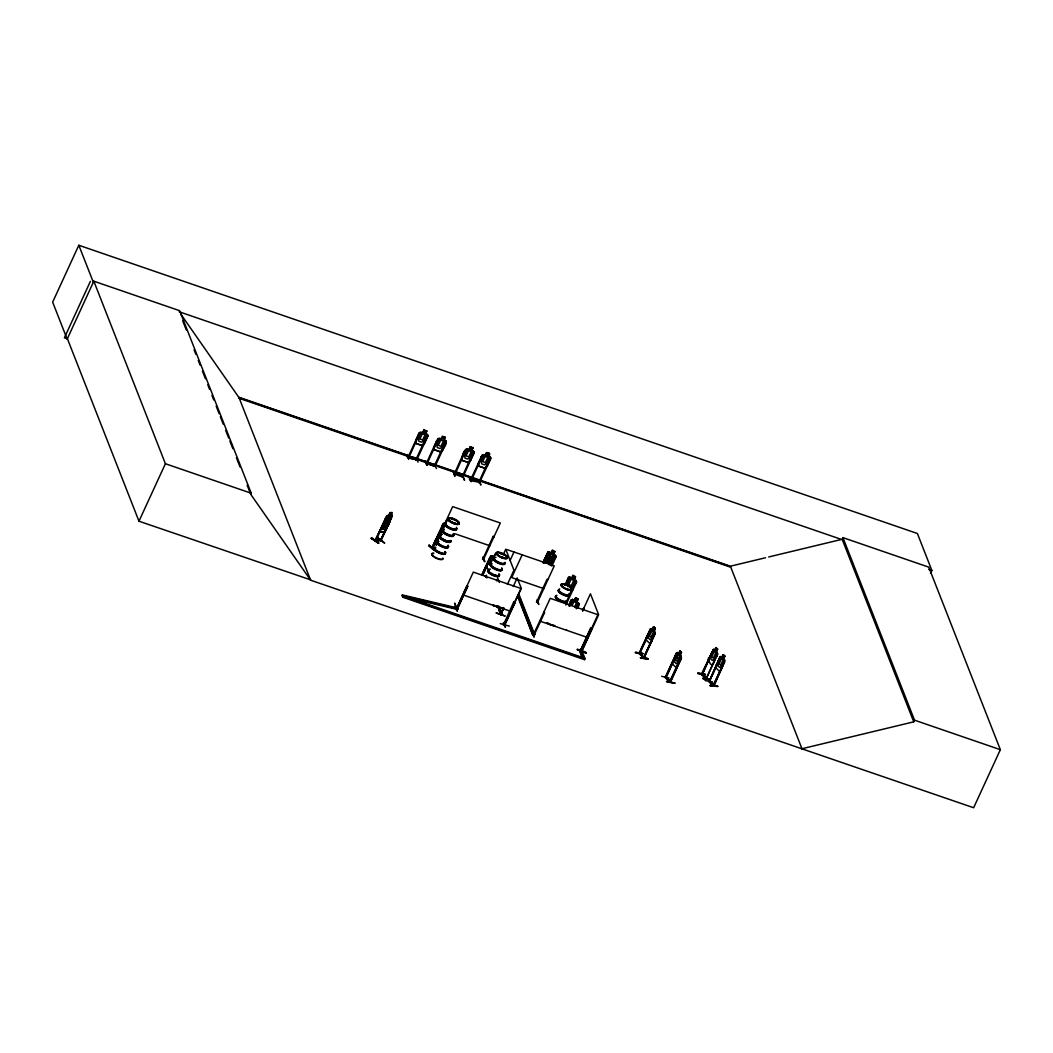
<?xml version="1.0" encoding="UTF-8"?>
<svg xmlns="http://www.w3.org/2000/svg" width="1053" height="1053" viewBox="0 0 1053 1053"><rect width="100%" height="100%" fill="white"/><g stroke="black" fill="none" stroke-linecap="round" stroke-linejoin="round"><path stroke-width="1.5" d="M501.86 608.516L492.83 605.33L501.82 608.279M418.08 462.162L416.29 457.713M434.56 464.426L436.442 468.532M462.28 474.982C467.94 488.776 460.938 471.139 462.675 475.14M478.918 480.642L480.839 484.788M482.919 557.55L484.867 561.683L482.998 557.09M503.413 623.073L505.506 627.18L503.637 622.599M505.124 626.917L503.531 622.981M537.214 600.565L538.807 604.501L536.925 599.973M580.598 648.872L582.046 653.123M582.441 653.334L580.558 648.806M566.685 629.957L566.356 629.747M432.704 548.231L431.914 548.113L443.181 523.644L446.077 523.065L440.917 534.266M415.948 440.246L415.593 443.26L422.319 445.524L424.543 443.155M462.188 475.982C452.027 471.178 450.895 473.705 462.872 477.022L474.1 452.593L473.56 451.329L466.808 449.012C463.057 450.645 462.333 456.423 461.609 460.227L468.493 462.596L470.77 460.148L474.219 452.593L473.639 451.25L471.744 450.592L473.034 447.801L470.099 446.788L468.875 449.763L466.979 450.184L464.584 455.409L465.018 458.16L467.756 459.095L470.257 457.357L472.652 452.132L471.612 450.697L472.889 447.854L470.151 446.92M461.977 457.134L461.583 460.187L468.493 462.596M482.129 455.37L478.615 462.846L478.233 465.939L485.117 468.309L487.407 465.874L490.856 458.305C491.146 456.515 486.512 455.278 489.29 457.858L486.881 463.083L484.38 464.807L481.655 463.873L481.208 461.135L483.617 455.91L485.512 455.475C484.709 450.381 492.751 453.08 488.395 456.357L489.527 453.567L486.789 452.632M478.615 462.846L478.233 465.939L485.117 468.309M543.927 563.026L544.388 559.748M486.591 566.988C488.026 558.761 484.38 570.765 490.474 569.16M500.228 623.613L509.323 626.127M666.865 681.857C692.005 686.201 650.214 677.961 674.381 683.107M384.727 543.032L377.698 537.635L384.384 543.085M640.593 657.901C644.541 655.743 655.716 661.705 640.606 657.888M647.95 658.836L640.316 657.638M702.759 678.408L710.525 679.896M710.472 679.238L702.68 678.448L710.327 679.685M441.905 534.332L439.167 534.016L439.812 531.146M439.338 533.989L439.878 531.199M651.754 641.29L649.833 643.515L645.976 639.79L646.832 636.525M646.134 639.75L646.884 636.565M672.169 663.785L673.038 660.521L672.183 663.785L676.131 667.523L681.37 657.743L681.159 656.269M708.327 660.6C708.735 649.925 708.498 671.656 714.118 662.1M715.803 667.602L719.949 656.875L709.09 681.752L717.896 663.298M380.778 529.501L380.094 532.265L384.569 532.107L389.952 521.775M577.426 649.346C593.484 653.834 584.56 654.308 577.439 649.28M586.245 653.005L577.215 649.754M930.549 573.424L931.892 570.515L917.387 533.502L78.817 245.257L52.65 302.132L67.168 339.145L93.822 281.19L179.655 310.701L251.246 493.238L250.746 494.305L310.635 580.216L973.643 807.743L1000.35 749.683L928.759 567.146L842.926 537.635L842.163 539.294L913.754 721.831L801.965 748.736M90.374 281.375L64.417 337.789L67.445 338.829M310.596 579.834L138.97 521.209L165.4 463.728L93.822 281.19M408.63 458.976C407.287 451.658 405.076 455.067 408.63 458.832M409.09 456.554L408.235 456.107L407.84 456.949C409.696 459.885 419.173 458.963 416.58 459.937M419.37 432.744L415.83 440.18L415.474 443.326L422.358 445.695L424.622 443.208L428.084 435.692L427.505 434.349L420.673 431.993L419.305 432.717L408.09 457.186L408.274 456.252M408.722 457.226L409.012 456.357L416.053 459.082M378.488 543.164C356.704 528.027 393.453 553.273 371.275 538.267M422.701 432.73L423.964 429.887L426.913 430.94L425.623 433.731M423.977 429.927L422.753 432.862L420.858 433.283L418.449 438.509L418.883 441.26L421.621 442.194L424.122 440.457L426.518 435.231L425.491 433.797L426.755 430.953M380.541 539.702C384.227 540.426 371.748 540.584 376.118 540.018M375.026 540.637L385.99 517.892L375.842 540.86M388.978 515.391L386.517 516.378L375.171 540.834L381.002 540.742L392.308 516.22L392.085 515.246L390.913 515.338M375.329 540.86L386.596 516.431L387.662 515.417L392.098 515.404M388.926 515.417L390.189 512.535L392.203 512.535L388.939 521.564L386.938 523.828L385.148 523.881L387.609 516.431L390.294 512.679M416.422 459.082C415.566 461.043 415.803 458.016 417.212 459.319M415.83 459.819L426.347 436.956L427.149 437.232M389.676 520.906L388.399 520.959L389.794 518.063L387.886 518.129M416.659 460.135L427.966 435.692M385.464 529.146L380.528 540.742L390.571 519.182M391.216 517.76L380.567 540.729M427.202 464.807C422.161 452.724 430.624 473.797 425.043 461.148M426.215 463.254L426.597 462.425L427.465 462.859M435.152 466.334L426.294 463.425L426.768 462.478M427.005 463.517L427.479 462.701L427.255 463.741M427.084 463.715L437.574 440.812L436.771 440.536L426.386 463.307M443.984 440.009L445.261 437.206L442.339 436.205L441.115 439.167L439.219 439.601L436.824 444.827L437.258 447.564L439.996 448.512L442.484 446.775L444.892 441.549L443.853 440.115L445.129 437.271M445.524 443.55L444.708 443.274L434.244 466.15L434.784 465.387C437.008 466.071 433.165 464.373 434.402 466.216M435.021 466.282L435.534 465.505M446.34 442.01L435.034 466.44L435.587 465.637M443.01 449.565C447.446 442.431 448.486 439.509 439.048 438.311L437.666 439.035L434.218 446.538L433.849 449.644L440.733 452L442.997 449.526L440.733 452M453.224 471.81C455.988 477.154 454.883 478.852 453.448 471.481M464.531 451.118L465.387 451.54L464.531 451.118L454.225 474.087L454.514 473.218M455.014 474.324L465.334 451.408M402.338 594.919L402.746 596.524L457.647 609.529L457.239 607.936L402.338 594.919L402.009 595.629L403.049 597.288L584.494 659.652L584.823 658.941C585.468 656.651 579.321 648.753 581.361 650.293M403.049 597.288L403.075 595.814L457.976 608.818M434.836 550.008C427.439 543.256 426.715 544.309 434.244 550.39M472.468 453.856L473.337 454.264L472.468 453.856L462.175 476.825L462.32 475.732M432.507 548.034L431.704 547.915L442.905 525.276L432.612 548.231L431.796 547.955C432.335 546.336 433.954 547.442 431.98 548.113M435.06 540.663L436.653 544.612C431.664 531.87 439.219 553.707 434.928 541.124M432.388 548.008L442.905 525.276M440.207 533.463L435.955 543.269L436.074 542.19M444.958 523.367L452.672 506.611L500.333 522.999L483.432 559.591C485.025 556.84 481.234 560.538 483.182 558.524L483.985 558.774M436.574 543.295L441.01 533.726M469.809 477.562C474.877 484.972 467.242 480.023 470.072 477.193M471.981 479.076C471.244 481.55 470.941 477.614 470.652 479.694L482.05 455.291L483.445 454.62L485.459 455.344L486.723 452.5M471.481 480.023L481.971 457.12L481.168 456.844L481.971 457.12M478.931 481.471L478.799 482.537L479.971 481.945L479.01 481.629M489.105 459.569L489.961 459.99L489.105 459.569L478.707 482.498M455.778 606.146C461.517 623.494 449.657 589.259 457.357 610.082M456.581 608.752L457.344 609.016L467.756 586.218L466.9 585.81L456.502 608.739L473.31 572.121L520.972 588.495L504.071 625.087L503.189 624.64L503.65 623.81M457.647 609.529L457.239 607.936M457.213 608.976L467.756 586.218M482.8 559.354L493.107 536.411L493.975 536.819L493.107 536.411M483.538 559.472L483.919 558.643M484.367 561.512L482.893 557.471M489.816 557.814L481.84 574.938L490.527 556.208L491.856 555.694L490.566 556.313M482.59 575.359L490.566 558.248L489.698 557.879M482.722 575.307L490.566 558.248M490.882 563.079L493.291 557.853M494.818 555.773L495.252 554.839M503.123 554.944L505.743 549.245L513.943 570.173L507.401 584.389M510.047 560.551L513.969 552.022M497.319 605.593L497.134 606.791L497.542 605.87M497.661 605.672L500.425 614.504L502.163 615.097L499.412 606.541M522.156 554.839L511.692 577.584L543.796 588.627M500.78 614.676L497.674 605.936M503.821 608.121L500.438 614.689L503.439 607.831M513.272 586.468L517.194 577.926L521.301 588.39L504.203 625.127L504.571 624.153M500.78 614.807L503.755 607.936M504.979 616.071L496.042 612.859L504.966 615.913M513.746 601.921L514.614 602.329L513.746 601.921L503.439 624.863M504.808 625.087L515.18 602.145L504.374 624.784M518.971 596.011L519.3 595.3L517.563 594.708L532.634 634.669L534.371 635.262C535.622 633.84 532.41 633.577 534.582 634.617M542.927 562.75L547.81 552.259L549.179 551.733L555.576 555.326L556.05 556.879L551.772 566.106M543.216 562.394L547.85 552.246M543.848 562.868L547.889 554.286L547.139 553.852M546.586 557.129L547.889 554.286M544.914 562.499L546.718 558.577L548.534 558.406L546.56 557.353M546.296 563.263L548.1 559.34L550.666 560.775L548.863 564.698M552.351 557.063L551.061 559.867L552.904 560.894M555.076 551.522L553.615 554.391L554.562 556.089L552.167 561.315L549.758 562.789L547.191 561.341L546.849 558.34L549.258 553.115L551.061 552.943L552.338 549.982L555.049 551.548M550.245 565.461L552.048 561.552L551.232 559.801M551.18 565.198L554.444 558.09L555.207 558.511M537.478 602.342L537.109 601.395C535.082 602.303 539.952 600.908 536.569 602.171L547.047 579.282L547.85 579.558M533.502 634.959C532.857 632.721 534.99 636.144 533.318 634.867L550.232 598.328L597.893 614.702L581.164 651.32M534.147 635.012L534.687 634.38M534.134 635.183L544.677 612.425L543.874 612.148M532.068 632.616L534.082 636.775L533.213 633.669M533.621 636.565L534.305 636.302M564.974 584.915L568.396 577.426L569.752 577.018M565.935 584.994L565.553 584.928A6.134 1.909 24.7 0 1 571.766 590.285A6.134 1.909 24.7 0 1 562.144 586.982A6.134 1.909 24.7 0 1 565.527 584.981C565 585.363 567.449 586.771 567.738 579.032M565.856 585.152L568.475 579.453M575.412 576.781L574.122 579.584L575.043 581.295L572.648 586.521L570.265 587.982M574.175 579.571L575.583 576.728L572.845 575.188L571.608 578.136L569.818 578.281L567.422 583.507L567.738 586.534M565.777 603.211L574.925 583.309L575.675 583.731M565.856 605.067L576.557 582.072L576.057 580.532L569.712 576.926L568.396 577.426M568.844 604.909L571.147 599.907L572.503 599.394L574.346 600.447L572.569 600.763L570.173 605.988M569.133 606.265L571.226 601.934L570.489 601.513L571.226 601.934M572.121 605.462L573.924 601.539L576.452 603L574.648 606.923M575.991 607.699L577.794 603.777L576.873 602.066L578.334 599.21L575.636 597.656L574.359 600.618L575.688 597.801L578.202 599.249M576.373 608.634C575.636 605.804 579.742 606.067 577.676 605.791M576.504 608.581L577.807 605.738M577.531 608.331L579.308 604.554L577.057 602.013M582.427 610.424L584.086 607.607L582.888 610.885M582.599 610.845L590.443 593.787L598.644 614.702L581.848 651.294M581.954 656.993L579.387 650.464L579.716 649.754L581.361 650.451M580.361 651.07L590.68 628.114L591.483 628.391L590.733 628.259L580.203 651.004L580.664 650.214M591.483 628.391L581.111 651.188M591.983 628.43L581.532 651.228L592.141 628.18M582.467 658.309L579.716 649.754M584.204 658.902L584.533 658.178L403.075 595.814M635.486 652.32L643.08 653.558L635.525 652.333M644.239 657.019L643.475 657.783L654.189 635.025L643.673 657.73L644.186 658.204L639 653.452L650.28 629.023L651.267 628.523L655.032 632.287L655.058 633.735M639.79 653.966L639.263 653.492L649.069 632.155M648.214 635.446L639.447 653.887M655.321 628.391L651.833 638.171L649.991 639.619L648.451 638.144L648.661 635.104L653.584 626.798L655.321 628.391L654.031 631.195M652.386 629.615L653.676 626.811M643.909 658.178L655.098 632.221M655.216 633.761L643.87 658.191M644.344 657.401L643.765 656.875L644.199 658.178M661.692 676.316L669.037 678M665.206 677.487L676.408 653.005L677.474 652.518L678.606 653.597L679.896 650.807L681.528 652.386L680.146 655.229L681.436 657.756L670.208 682.226L665.114 677.395M669.629 681.725L680.159 658.981L680.883 659.468L670.458 682.265L665.457 677.474L676.539 653.11M673.104 662.271L665.97 677.961L665.838 676.618M676.118 655.124L665.601 677.856M681.357 652.412L680.067 655.216L680.462 656.94L678.053 662.166L676.197 663.614L674.67 662.126L674.881 659.099L677.276 653.874L678.514 653.584M670.09 681.844L680.422 659.02M697.849 673.13L705.431 674.368L697.876 673.143M712.276 651.939L701.811 674.697C703.957 672.735 699.732 673.986 702.127 674.789L709.274 659.099M712.091 651.544L702.154 674.789M714.737 650.425L716.027 647.621L717.672 649.201L716.382 652.004M716.027 647.621L711.012 655.914L710.801 658.954L712.341 660.428L714.197 658.981L716.593 653.755L716.211 652.031L717.593 649.188L715.948 647.608M706.168 678.659L717.58 654.571L717.448 653.031L713.539 649.332L701.337 674.302C707.419 681.831 709.511 678.83 702.404 674.196M706.142 678.922L716.54 655.848M719.91 656.954L720.936 656.388L724.701 660.139L724.885 661.613L713.631 686.082L713.105 685.635L723.859 662.89L713.895 686.122C709.814 686.464 708.853 677.645 709.432 681.831L708.88 681.291M708.998 681.673L719.396 658.586M719.594 658.981L709.077 681.725M723.345 654.663L718.33 662.969L718.12 665.996L719.66 667.47L721.502 666.022L723.911 660.797L723.516 659.073L724.99 656.243L723.345 654.663L724.99 656.243M722.068 657.612L723.358 654.808M709.985 685.49C733.599 688.175 694.348 684.292 717.764 686.24M712.526 681.883L704.997 680.514M722.542 665.733L713.144 685.635M713.447 685.964L713.486 684.805M721.305 669.063L724.609 660.126M913.754 721.831L914.517 720.173L842.926 537.635M386.504 529.304L384.49 532.055L380.107 532.12M386.991 526.592C394.098 519.721 379.343 532.765 383.068 523.881M371.762 537.833L378.711 542.769M453.04 519.59L452.658 519.287M453.909 523.328L453.646 522.92M454.251 523.591L454.949 523.394L453.882 522.63M500.544 553.378L501.386 553.944M502.807 558.011C499.675 555.708 503.782 559.301 502.979 557.327M502.939 557.853L502.518 557.485M566.527 589.167L568.067 589.535L567.119 589.535M566.962 589.311L567.949 589.232M649.833 643.515L651.715 641.211M428.624 545.507L434.613 550.482M429.019 545.441L434.613 550.35M429.216 545.099L434.757 550.035M642.843 653.913L635.301 652.807M705.207 674.723L697.665 673.617M468.453 462.425L470.665 460.056M485.078 468.151L487.302 465.781M570.884 591.839L573.056 589.614M384.161 521.946L385.306 520.972L384.24 521.998M408.827 458.489L407.235 454.593M425.425 461.267L427.005 465.294M456.673 610.385L455.08 606.436M443.247 523.696L444.445 522.88M548.416 563.605C553.523 562.368 551.206 558.959 548.126 562.631L547.034 558.801L547.297 562.96M650.227 629.102L651.241 628.641M712.67 649.925L713.618 649.346M446.077 523.065L444.471 523.867L442.076 529.093L442.207 531.462M545.23 557.748L546.599 557.221L553.022 560.801L553.536 562.328M549.732 555.484L552.483 557.024M437.758 439.101L439.048 438.417M465.439 449.618L466.808 448.894L468.822 449.631M549.139 551.759L547.81 552.259M494.963 553.97L493.725 556.919L491.922 557.076L489.527 562.302L489.856 565.316M576.057 580.532L576.557 582.072M571.213 599.999L572.503 599.499M452.54 518.997L452.5 518.866A6.134 1.909 24.7 0 1 458.674 524.236A6.134 1.909 24.7 0 1 449.039 520.945A6.134 1.909 24.7 0 1 452.435 518.918L452.448 518.918A6.134 1.909 24.7 0 1 458.66 524.249A6.134 1.909 24.7 0 1 449.052 520.932A6.134 1.909 24.7 0 1 452.421 518.945L452.856 519.392M501.373 553.799L500.873 553.246A6.134 1.909 24.7 0 1 507.006 558.59A6.134 1.909 24.7 0 1 497.398 555.286A6.134 1.909 24.7 0 1 500.767 553.286L500.807 553.628M501.926 557.3L502.939 557.511L502.347 557.116M567.646 589.548L566.501 588.969M765.518 557.748L730.387 566.198L802.136 749.17M768.703 556.971L840.57 539.676M437.074 542.677L436.153 542.19M503.821 624.034L504.966 624.284M416.791 460.161L408.011 456.963M471.981 479.22L471.073 478.904M455.475 606.528L457.16 610.569M533.989 636.67L531.989 632.669M387.833 518.168L389.794 518.063M385.214 521.011L389.663 520.761L389.873 521.827M385.293 521.064L386.622 521.024M386.227 518.063L385.464 517.905M380.436 539.939L375.605 540.031L380.673 540.11M452.171 519.063L452.843 519.155M439.272 533.937L441.957 534.24M443.089 525.434L442.26 525.197M435.56 547.771L432.099 547.112M435.745 547.942L432.783 547.442M435.705 543.019L436.692 543.361M482.564 559.117L483.419 559.419M536.504 602L537.438 602.448L554.26 565.869L506.598 549.482M456.739 607.686L457.765 608.173L456.963 607.923M456.357 608.516L457.239 608.831M680.883 659.468L680.159 658.981M666.088 677.092L665.496 676.566L666.365 677.132M670.169 681.133L665.97 677.329M666.233 677.369L670.84 681.436L670.287 680.896M649.727 630.734L639.408 653.86L640.171 653.136M654.374 635.42L653.926 634.985M717.488 654.558L717.369 653.018M717.001 656.282L716.277 655.795M681.449 652.373L679.817 650.938M677.474 652.518L681.252 656.282M724.306 663.324L723.595 662.837M716.409 664.377L715.645 667.641L719.502 671.366L721.423 669.142M643.673 657.098L639.776 653.347M706.3 677.948L702.14 674.157M713.526 684.805L714.303 685.292L709.709 681.238M713.605 685.003L709.446 681.199M454.001 522.657L453.303 523.012M501.965 557.024L502.663 557.524M412.987 598.236L456.91 608.647M436.166 542.361L437.008 542.914M408.84 457.436L419.252 434.639L418.449 434.362M454.527 473.06L455.344 473.363M462.912 476.917C462.346 474.39 463.965 477.391 462.096 476.627M454.146 473.876L454.962 474.192M471.165 478.773L471.928 479.444M470.717 479.589C471.823 482.077 482.024 481.853 479.352 482.55L478.72 482.34M567.514 589.061L567.146 588.877M436.653 543.466L435.942 543.243M482.643 559.169L483.511 559.577M497.516 605.962L497.279 606.502M493.041 604.922L501.965 607.963M179.168 311.767L842.334 539.728M928.812 569.449L931.892 570.515M483.445 454.725L490.198 457.081L490.751 458.358L479.536 482.643M433.941 449.526L440.68 451.842M408.419 455.528L238.886 397.257L310.635 580.216M411.539 456.607L728.834 565.672M730.545 566.632L239.057 397.679L181.037 314.452M238.544 398.06L434.481 465.531L427.479 463.004M437.614 466.479L729.992 566.988M435.113 466.44L426.452 463.478M471.862 479.312L478.825 481.708M454.501 533.595L489.869 545.757M914.517 720.173L1000.35 749.683M165.4 463.728L251.246 493.238M539.768 621.073L587.429 637.46M462.846 594.866L510.508 611.253M500.754 613.794L502.492 614.386M532.963 633.959L534.7 634.551L519.3 595.3M579.387 650.464L581.124 651.057M402.746 596.524L584.823 658.941M454.251 523.38L454.646 522.972M572.463 599.526L578.716 603.093L579.15 604.554M386.596 520.932L385.161 521.933L382.687 529.356L384.463 529.304L386.438 527.026L388.847 521.801L388.32 520.906M392.387 516.273L392.019 515.338M371.327 538.215L378.501 543.243M670.116 682.186L670.05 680.949M447.328 520.169L445.709 523.499A6.252 1.948 24.7 0 0 450.513 528.356A6.252 1.948 24.7 0 0 456.686 528.409M479.273 480.839L480.826 484.841M653.584 626.798L655.216 628.43M675.184 655.637L680.133 660.402M705.747 678.54L706.905 678.158M445.788 440.746L446.354 442.049M533.015 634.011L534.082 636.631M447.064 520.577L446.314 520.445M581.638 652.36L584.494 659.652M519.563 597.525L534.371 635.262M517.826 596.933L532.634 634.669M469.849 477.536L471.402 481.59M497.621 577.979L499.372 582.467M499.596 608.555L502.163 615.097M182.748 320.889L186.328 330.023M194.081 349.793L195.871 354.361M198.254 360.442L200.044 365.009M202.426 371.09L205.414 378.698M207.796 384.779L209.586 389.347M211.969 395.428L213.759 399.995M216.155 406.076L219.129 413.684M220.327 416.725L223.315 424.333M225.697 430.414L228.672 438.022M229.87 441.062L232.858 448.67M236.438 457.792L240.018 466.927M247.165 485.183L250.746 494.305M78.817 245.257L93.335 282.257M67.379 338.671L138.97 521.209M555.484 555.392L555.931 556.866M501.741 569.699A6.147 1.909 24.7 0 1 494.923 569.318A6.147 1.909 24.7 0 1 491.567 564.711M501.544 568.659A6.252 1.948 24.7 0 1 496.568 569.634A6.252 1.948 24.7 0 1 490.961 564.5M499.477 574.596A6.134 1.909 24.7 0 1 492.686 574.201A6.134 1.909 24.7 0 1 489.316 569.607A6.134 1.909 24.7 0 0 493.396 574.569A6.134 1.909 24.7 0 0 499.03 573.924M504.874 563.092A6.252 1.948 24.7 0 1 497.964 562.697A6.252 1.948 24.7 0 1 494.541 558.024M501.794 567.962A6.16 1.909 24.7 0 1 496.147 568.607A6.16 1.909 24.7 0 1 492.041 563.658M504.203 562.736A6.16 1.909 24.7 0 1 498.543 563.381A6.16 1.909 24.7 0 1 494.436 558.432M501.702 568.344A6.252 1.948 24.7 0 1 496.713 569.318A6.252 1.948 24.7 0 1 491.106 564.184M505.032 562.776A6.252 1.948 24.7 0 1 498.108 562.381A6.252 1.948 24.7 0 1 494.686 557.695M505.111 562.381A6.147 1.909 24.7 0 1 497.595 561.618A6.147 1.909 24.7 0 1 495.937 557.392M498.595 574.846A6.134 1.909 24.7 0 1 492.975 575.504A6.134 1.909 24.7 0 1 488.882 570.568M498.78 574.543A6.173 1.922 24.7 0 1 493.12 575.188A6.173 1.922 24.7 0 1 489 570.226M485.499 576.781A6.252 1.948 24.7 0 1 485.762 575.794M496.358 579.953A6.252 1.948 24.7 0 1 496.792 580.664M486.973 577.926A6.147 1.909 24.7 0 1 486.183 577.136M485.749 576.452A6.147 1.909 24.7 0 1 486.697 575.28M496.437 579.571A6.147 1.909 24.7 0 1 496.937 580.835M485.288 576.531A6.252 1.948 24.7 0 1 485.617 576.123M453.395 535.345A6.147 1.909 24.7 0 1 447.314 535.293A6.147 1.909 24.7 0 1 442.536 530.554M453.211 534.305A6.252 1.948 24.7 0 1 450.842 536.069A6.252 1.948 24.7 0 1 443.287 532.357A6.252 1.948 24.7 0 1 444.327 529.949M440.812 535.622A6.134 1.909 24.7 0 0 444.169 540.215A6.134 1.909 24.7 0 0 450.96 540.597A6.173 1.922 24.7 0 1 444.142 540.281A6.173 1.922 24.7 0 1 440.759 535.661M451.197 540.794A6.134 1.909 24.7 0 1 443.629 539.478A6.134 1.909 24.7 0 1 440.983 535.253M451.158 540.966A6.173 1.922 24.7 0 1 443.55 539.636A6.173 1.922 24.7 0 1 440.891 535.385M456.541 528.738A6.252 1.948 24.7 0 1 449.618 528.343A6.252 1.948 24.7 0 1 446.209 523.657M453.448 533.595A6.16 1.909 24.7 0 1 447.801 534.253A6.16 1.909 24.7 0 1 443.695 529.29M456.291 529.067A6.16 1.909 24.7 0 1 449.473 528.685A6.16 1.909 24.7 0 1 446.103 524.065M453.356 533.976A6.252 1.948 24.7 0 1 447.63 534.634A6.252 1.948 24.7 0 1 443.458 529.62M456.331 527.316A6.147 1.909 24.7 0 1 451.421 528.277A6.147 1.909 24.7 0 1 445.906 523.223M444.721 552.549A6.147 1.909 24.7 0 1 439.825 553.496A6.147 1.909 24.7 0 1 434.31 548.455M444.971 552.193A6.252 1.948 24.7 0 1 439.246 552.851A6.252 1.948 24.7 0 1 435.086 547.836M442.734 558.498A6.134 1.909 24.7 0 1 435.231 557.748A6.134 1.909 24.7 0 1 433.573 553.523M442.905 558.129A6.134 1.909 24.7 0 1 435.402 557.379A6.134 1.909 24.7 0 1 433.744 553.154M447.867 545.915A6.252 1.948 24.7 0 1 445.498 547.678A6.252 1.948 24.7 0 1 437.943 543.967A6.252 1.948 24.7 0 1 438.983 541.558M445.222 551.496A6.16 1.909 24.7 0 1 439.575 552.141A6.16 1.909 24.7 0 1 435.468 547.191M448.065 546.968A6.16 1.909 24.7 0 1 441.97 546.915A6.16 1.909 24.7 0 1 437.179 542.163M445.129 551.877A6.252 1.948 24.7 0 1 439.391 552.535A6.252 1.948 24.7 0 1 435.231 547.507M448.012 545.599A6.252 1.948 24.7 0 1 442.286 546.257A6.252 1.948 24.7 0 1 438.127 541.229M448.104 545.217A6.147 1.909 24.7 0 1 442.457 545.862A6.147 1.909 24.7 0 1 438.364 540.913M566.066 600.684A6.147 1.909 24.7 0 1 561.894 601.908A6.147 1.909 24.7 0 1 555.313 596.985M555.642 596.59A6.147 1.909 24.7 0 1 556.326 596.393M566.764 601.039A6.252 1.948 24.7 0 1 559.841 600.644A6.252 1.948 24.7 0 1 556.418 595.972M569.199 594.063A6.252 1.948 24.7 0 1 563.473 594.721A6.252 1.948 24.7 0 1 559.314 589.693M567.054 600.894A6.16 1.909 24.7 0 1 559.472 599.578A6.16 1.909 24.7 0 1 556.8 595.327M568.962 594.405A6.16 1.909 24.7 0 1 563.316 595.05A6.16 1.909 24.7 0 1 559.209 590.101M566.909 600.723A6.252 1.948 24.7 0 1 559.985 600.328A6.252 1.948 24.7 0 1 556.576 595.656M569.344 593.734A6.252 1.948 24.7 0 1 563.618 594.392A6.252 1.948 24.7 0 1 559.459 589.377M569.436 593.352A6.147 1.909 24.7 0 1 563.789 593.997A6.147 1.909 24.7 0 1 559.696 589.061M554.892 625.693A6.134 1.909 24.7 0 1 547.034 622.994M554.049 625.337A6.134 1.909 24.7 0 1 547.205 622.652M386.017 525.131L385.753 528.409L385.372 525.75L382.463 528.527L385.24 525.144L385.516 521.985L385.911 524.499L388.715 521.88L386.017 525.131M422.319 433.783L419.91 439.009L422.648 439.957L425.057 434.731L422.319 433.783M424.306 430.69L423.885 431.625L425.636 432.23L426.07 431.296L424.306 430.69M386.122 521.893L383.713 527.119L385.49 527.066L387.899 521.84L386.122 521.893M388.57 516.404L386.175 521.63L387.978 521.59L390.373 516.365L388.57 516.404M387.938 518.616L387.504 519.55L389.084 518.576L387.938 518.616M390.4 513.14L389.965 514.075L391.124 514.035L391.558 513.101L390.4 513.14M440.694 440.101L438.285 445.327L441.023 446.275L443.431 441.049L440.694 440.101M442.681 437.008L442.247 437.943L444.011 438.548L444.445 437.614L442.681 437.008M468.453 450.684L466.045 455.91L468.782 456.857L471.191 451.632L468.453 450.684M470.441 447.591L470.007 448.525L471.77 449.131L472.205 448.196L470.441 447.591M485.078 456.41L482.682 461.635L485.42 462.57L487.815 457.344L485.078 456.41M487.078 453.303L486.644 454.238L488.408 454.843L488.829 453.909L487.078 453.303M550.627 553.878L548.231 559.104L550.785 560.551L553.194 555.326L550.627 553.878M550.061 556.339L549.627 557.274L551.285 558.195L551.719 557.261L550.061 556.339M552.588 550.877L552.167 551.811L553.812 552.733L554.233 551.798L552.588 550.877M571.174 579.071L568.765 584.297L571.292 585.744L573.701 580.519L571.174 579.071M573.122 576.057L572.7 576.991L574.319 577.926L574.754 576.991L573.122 576.057M575.873 598.538L575.451 599.473L577.07 600.407L577.505 599.473L575.873 598.538M651.886 630.668L649.477 635.907L651.017 637.381L653.413 632.155L651.886 630.668M653.663 627.667L653.229 628.602L654.216 629.562L654.65 628.628L653.663 627.667M678.106 654.663L675.697 659.889L677.237 661.376L679.633 656.151L678.106 654.663M679.883 651.662L679.448 652.597L680.435 653.544L680.87 652.61L679.883 651.662M714.237 651.491L711.841 656.717L713.368 658.191L715.777 652.965L714.237 651.491M716.014 648.49L715.592 649.411L716.58 650.372L717.001 649.438L716.014 648.49M721.555 658.533L719.146 663.759L720.686 665.233L723.082 660.007L721.555 658.533M723.332 655.532L722.898 656.453L723.885 657.414L724.319 656.48L723.332 655.532M493.765 556.892L491.817 555.708L493.725 556.919M493.225 574.964A6.134 1.909 24.7 0 0 498.846 574.306A6.16 1.909 24.7 0 1 493.212 574.991A6.16 1.909 24.7 0 1 489.105 570.028A6.134 1.909 24.7 0 0 493.225 574.964M497.635 554.773A6.134 1.909 24.7 0 0 507.243 558.077A6.134 1.909 24.7 0 0 501.004 552.759A6.134 1.909 24.7 0 0 497.635 554.773M497.503 554.984A6.173 1.922 24.7 0 0 507.177 558.314A6.173 1.922 24.7 0 0 500.899 552.97A6.173 1.922 24.7 0 0 497.503 554.984M486.223 576.333A6.147 1.909 24.7 0 0 485.538 576.531A6.16 1.909 24.7 0 1 486.21 576.32M449.289 520.393A6.147 1.909 24.7 0 0 458.924 523.71A6.147 1.909 24.7 0 0 452.672 518.392A6.147 1.909 24.7 0 0 449.289 520.393A6.134 1.909 24.7 0 0 458.911 523.71A6.134 1.909 24.7 0 0 452.672 518.405A6.134 1.909 24.7 0 0 449.289 520.406M446.103 541.69A6.134 1.909 24.7 0 0 450.263 540.465A6.134 1.909 24.7 0 1 446.103 541.716A6.134 1.909 24.7 0 1 439.535 536.806A6.134 1.909 24.7 0 0 446.103 541.69M440.549 536.188A6.134 1.909 24.7 0 0 439.864 536.385A6.134 1.909 24.7 0 1 440.536 536.201M562.394 586.442A6.134 1.909 24.7 0 0 572.016 589.746A6.134 1.909 24.7 0 0 565.777 584.441A6.134 1.909 24.7 0 0 562.394 586.442M562.276 586.653A6.173 1.922 24.7 0 0 571.95 589.983A6.173 1.922 24.7 0 0 565.672 584.639A6.173 1.922 24.7 0 0 562.276 586.653"/></g></svg>
